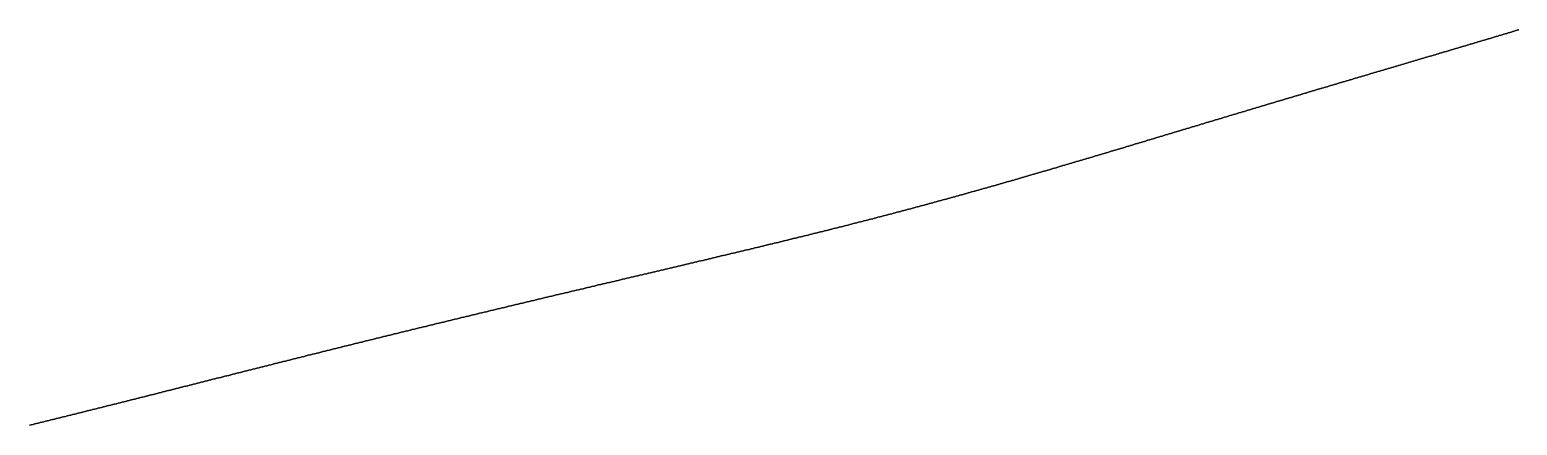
# Model space of a CAD drawing. Header units: inches. Extents: x 130170 to 284068, y 377793 to 804530.
# Drawn here: x 252197.74 to 252240.3, y 753072.61 to 753083.92 of the extents above; entities that cross this region are included whole.
import ezdxf

# ---------------------------------------------------------------- set-up
doc = ezdxf.new("R2010")
doc.units = ezdxf.units.IN
doc.header["$MEASUREMENT"] = 0
doc.layers.add('muni_il', color=7, linetype='Continuous')

msp = doc.modelspace()

# ---------------------------------------------------------------- linework, layer by layer
at = {"layer": 'muni_il'}
for points in [[(252240.34, 753083.919), (252240.298, 753083.906), (252240.255, 753083.893), (252240.213, 753083.88), (252240.17, 753083.867), (252240.127, 753083.854), (252240.084, 753083.841), (252240.042, 753083.829), (252239.999, 753083.816), (252239.956, 753083.803), (252239.913, 753083.79), (252239.87, 753083.777), (252239.827, 753083.764), (252239.784, 753083.751), (252239.741, 753083.738), (252239.697, 753083.725), (252239.654, 753083.712), (252239.61, 753083.699), (252239.567, 753083.686), (252239.523, 753083.673), (252239.48, 753083.66), (252239.436, 753083.647), (252239.392, 753083.634), (252239.348, 753083.621), (252239.304, 753083.608), (252239.26, 753083.595), (252239.216, 753083.582), (252239.172, 753083.569), (252239.128, 753083.555), (252239.084, 753083.542), (252239.039, 753083.529), (252238.995, 753083.516), (252238.95, 753083.503), (252238.905, 753083.489), (252238.861, 753083.476), (252238.816, 753083.463), (252238.771, 753083.449), (252238.726, 753083.436), (252238.681, 753083.423), (252238.636, 753083.409), (252238.59, 753083.396), (252238.545, 753083.382), (252238.5, 753083.369), (252238.454, 753083.355), (252238.408, 753083.342), (252238.362, 753083.328), (252238.317, 753083.315), (252238.271, 753083.301), (252238.225, 753083.288), (252238.179, 753083.274), (252238.133, 753083.26), (252238.086, 753083.246), (252238.04, 753083.233), (252237.993, 753083.219), (252237.947, 753083.205), (252237.9, 753083.192), (252237.854, 753083.178), (252237.807, 753083.164), (252237.76, 753083.15), (252237.713, 753083.136), (252237.666, 753083.122), (252237.619, 753083.108), (252237.571, 753083.094), (252237.524, 753083.08), (252237.476, 753083.066), (252237.429, 753083.052), (252237.381, 753083.038), (252237.334, 753083.024), (252237.286, 753083.01), (252237.238, 753082.996), (252237.19, 753082.982), (252237.142, 753082.968), (252237.094, 753082.953), (252237.046, 753082.939), (252236.997, 753082.925), (252236.949, 753082.91), (252236.9, 753082.896), (252236.852, 753082.882), (252236.803, 753082.868), (252236.755, 753082.853), (252236.706, 753082.839), (252236.657, 753082.824), (252236.608, 753082.81), (252236.559, 753082.795), (252236.51, 753082.781), (252236.461, 753082.766), (252236.412, 753082.752), (252236.362, 753082.737), (252236.313, 753082.723), (252236.263, 753082.708), (252236.214, 753082.693), (252236.164, 753082.679), (252236.115, 753082.664), (252236.065, 753082.649), (252236.015, 753082.635), (252235.965, 753082.62), (252235.916, 753082.605), (252235.866, 753082.591), (252235.816, 753082.576), (252235.766, 753082.561), (252235.715, 753082.546), (252235.665, 753082.531), (252235.615, 753082.516), (252235.565, 753082.501), (252235.514, 753082.486), (252235.464, 753082.472), (252235.414, 753082.457), (252235.363, 753082.442), (252235.313, 753082.427), (252235.262, 753082.412), (252235.211, 753082.397), (252235.161, 753082.382), (252235.11, 753082.367), (252235.059, 753082.352), (252235.008, 753082.337), (252234.958, 753082.322), (252234.907, 753082.306), (252234.856, 753082.291), (252234.805, 753082.276), (252234.754, 753082.261), (252234.703, 753082.246), (252234.652, 753082.231), (252234.601, 753082.216), (252234.549, 753082.2), (252234.498, 753082.185), (252234.447, 753082.17), (252234.396, 753082.155), (252234.345, 753082.14), (252234.293, 753082.124), (252234.242, 753082.109), (252234.191, 753082.094), (252234.139, 753082.079), (252234.088, 753082.063), (252234.037, 753082.048), (252233.985, 753082.033), (252233.934, 753082.017), (252233.882, 753082.002), (252233.831, 753081.987), (252233.779, 753081.971), (252233.728, 753081.956), (252233.677, 753081.941), (252233.625, 753081.925), (252233.574, 753081.91), (252233.522, 753081.895), (252233.47, 753081.879), (252233.419, 753081.864), (252233.367, 753081.849), (252233.316, 753081.833), (252233.264, 753081.818), (252233.213, 753081.802), (252233.161, 753081.787), (252233.11, 753081.772), (252233.058, 753081.756), (252233.006, 753081.741), (252232.955, 753081.725), (252232.903, 753081.71), (252232.851, 753081.694), (252232.8, 753081.679), (252232.748, 753081.664), (252232.697, 753081.648), (252232.645, 753081.633), (252232.594, 753081.617), (252232.542, 753081.602), (252232.491, 753081.586), (252232.439, 753081.571), (252232.388, 753081.556), (252232.336, 753081.54), (252232.284, 753081.525), (252232.233, 753081.509), (252232.181, 753081.494), (252232.13, 753081.478), (252232.078, 753081.463), (252232.027, 753081.448), (252231.976, 753081.432), (252231.924, 753081.417), (252231.873, 753081.401), (252231.821, 753081.386), (252231.77, 753081.371), (252231.719, 753081.355), (252231.667, 753081.34), (252231.616, 753081.324), (252231.565, 753081.309), (252231.513, 753081.293), (252231.462, 753081.278), (252231.411, 753081.263), (252231.359, 753081.247), (252231.308, 753081.232), (252231.257, 753081.217), (252231.206, 753081.201), (252231.155, 753081.186), (252231.103, 753081.17), (252231.052, 753081.155), (252231.001, 753081.14), (252230.95, 753081.124), (252230.899, 753081.109), (252230.848, 753081.094), (252230.797, 753081.079), (252230.746, 753081.063), (252230.695, 753081.048), (252230.644, 753081.033), (252230.593, 753081.017), (252230.543, 753081.002), (252230.492, 753080.987), (252230.441, 753080.971), (252230.39, 753080.956), (252230.339, 753080.941), (252230.289, 753080.926), (252230.238, 753080.911), (252230.187, 753080.895), (252230.136, 753080.88), (252230.086, 753080.865), (252230.035, 753080.85), (252229.985, 753080.835), (252229.934, 753080.819), (252229.884, 753080.804), (252229.833, 753080.789), (252229.783, 753080.774), (252229.732, 753080.759), (252229.682, 753080.744), (252229.632, 753080.728), (252229.581, 753080.713), (252229.531, 753080.698), (252229.481, 753080.683), (252229.43, 753080.668), (252229.38, 753080.653), (252229.33, 753080.638), (252229.28, 753080.623), (252229.23, 753080.608), (252229.18, 753080.593), (252229.13, 753080.578), (252229.08, 753080.563), (252229.03, 753080.548), (252228.98, 753080.533), (252228.93, 753080.518), (252228.88, 753080.503), (252228.83, 753080.488), (252228.78, 753080.474), (252228.73, 753080.459), (252228.681, 753080.444), (252228.631, 753080.429), (252228.581, 753080.414), (252228.532, 753080.399), (252228.482, 753080.385), (252228.432, 753080.37), (252228.383, 753080.355), (252228.333, 753080.34), (252228.284, 753080.325), (252228.234, 753080.311), (252228.185, 753080.296), (252228.135, 753080.281), (252228.086, 753080.267), (252228.037, 753080.252), (252227.987, 753080.237), (252227.938, 753080.223), (252227.889, 753080.208), (252227.839, 753080.193), (252227.79, 753080.179), (252227.741, 753080.164), (252227.692, 753080.15), (252227.643, 753080.135), (252227.594, 753080.121), (252227.545, 753080.106), (252227.495, 753080.092), (252227.446, 753080.077), (252227.398, 753080.063), (252227.349, 753080.048), (252227.3, 753080.034), (252227.251, 753080.019), (252227.202, 753080.005), (252227.153, 753079.991), (252227.104, 753079.976), (252227.055, 753079.962), (252227.007, 753079.948), (252226.958, 753079.933), (252226.909, 753079.919), (252226.86, 753079.905), (252226.812, 753079.89), (252226.763, 753079.876), (252226.714, 753079.862), (252226.666, 753079.848), (252226.617, 753079.834), (252226.569, 753079.82), (252226.52, 753079.805), (252226.472, 753079.791), (252226.423, 753079.777), (252226.375, 753079.763), (252226.326, 753079.749), (252226.278, 753079.735), (252226.229, 753079.721), (252226.181, 753079.707), (252226.133, 753079.693), (252226.084, 753079.679), (252226.036, 753079.665), (252225.988, 753079.651), (252225.939, 753079.637), (252225.891, 753079.623), (252225.843, 753079.609), (252225.794, 753079.595), (252225.746, 753079.581), (252225.698, 753079.568), (252225.65, 753079.554), (252225.601, 753079.54), (252225.553, 753079.526), (252225.505, 753079.512), (252225.457, 753079.499), (252225.409, 753079.485), (252225.36, 753079.471), (252225.312, 753079.457), (252225.264, 753079.444), (252225.216, 753079.43), (252225.168, 753079.416), (252225.12, 753079.403), (252225.071, 753079.389), (252225.023, 753079.376), (252224.975, 753079.362), (252224.927, 753079.348), (252224.879, 753079.335), (252224.831, 753079.321), (252224.783, 753079.308), (252224.734, 753079.294), (252224.686, 753079.281), (252224.638, 753079.267), (252224.59, 753079.254), (252224.542, 753079.24), (252224.494, 753079.227), (252224.445, 753079.213), (252224.397, 753079.2), (252224.349, 753079.187), (252224.301, 753079.173), (252224.253, 753079.16), (252224.204, 753079.147), (252224.156, 753079.133), (252224.108, 753079.12), (252224.06, 753079.106), (252224.011, 753079.093), (252223.963, 753079.08), (252223.915, 753079.067), (252223.866, 753079.053), (252223.818, 753079.04), (252223.77, 753079.027), (252223.721, 753079.014), (252223.673, 753079), (252223.624, 753078.987), (252223.576, 753078.974), (252223.528, 753078.961), (252223.479, 753078.948), (252223.43, 753078.935), (252223.382, 753078.921), (252223.333, 753078.908), (252223.285, 753078.895), (252223.236, 753078.882), (252223.187, 753078.869), (252223.139, 753078.856), (252223.09, 753078.843), (252223.041, 753078.83), (252222.992, 753078.817), (252222.943, 753078.804), (252222.894, 753078.791), (252222.845, 753078.778), (252222.796, 753078.765), (252222.747, 753078.751), (252222.698, 753078.739), (252222.649, 753078.726), (252222.6, 753078.713), (252222.551, 753078.7), (252222.502, 753078.686), (252222.452, 753078.673), (252222.403, 753078.661), (252222.354, 753078.648), (252222.304, 753078.635), (252222.254, 753078.622), (252222.205, 753078.609), (252222.155, 753078.596), (252222.106, 753078.583), (252222.056, 753078.57), (252222.006, 753078.557), (252221.956, 753078.544), (252221.906, 753078.531), (252221.856, 753078.518), (252221.806, 753078.505), (252221.756, 753078.492), (252221.706, 753078.479), (252221.656, 753078.466), (252221.606, 753078.453), (252221.555, 753078.441), (252221.505, 753078.428), (252221.454, 753078.415), (252221.404, 753078.402), (252221.353, 753078.389), (252221.302, 753078.376), (252221.252, 753078.363), (252221.201, 753078.35), (252221.15, 753078.337), (252221.099, 753078.324), (252221.048, 753078.311), (252220.997, 753078.298), (252220.945, 753078.285), (252220.894, 753078.272), (252220.843, 753078.259), (252220.791, 753078.246), (252220.739, 753078.233), (252220.688, 753078.22), (252220.636, 753078.207), (252220.584, 753078.194), (252220.532, 753078.182), (252220.48, 753078.169), (252220.428, 753078.156), (252220.376, 753078.143), (252220.324, 753078.13), (252220.271, 753078.116), (252220.219, 753078.103), (252220.166, 753078.091), (252220.114, 753078.078), (252220.061, 753078.064), (252220.008, 753078.051), (252219.955, 753078.038), (252219.902, 753078.025), (252219.849, 753078.012), (252219.796, 753077.999), (252219.743, 753077.986), (252219.689, 753077.973), (252219.636, 753077.96), (252219.582, 753077.947), (252219.528, 753077.933), (252219.474, 753077.92), (252219.421, 753077.907), (252219.367, 753077.894), (252219.313, 753077.881), (252219.258, 753077.867), (252219.204, 753077.854), (252219.15, 753077.841), (252219.095, 753077.828), (252219.04, 753077.815), (252218.986, 753077.801), (252218.931, 753077.788), (252218.876, 753077.775), (252218.821, 753077.761), (252218.766, 753077.748), (252218.71, 753077.735), (252218.655, 753077.721), (252218.599, 753077.708), (252218.544, 753077.695), (252218.488, 753077.681), (252218.432, 753077.668), (252218.376, 753077.654), (252218.32, 753077.641), (252218.264, 753077.627), (252218.208, 753077.614), (252218.152, 753077.6), (252218.095, 753077.587), (252218.038, 753077.573), (252217.982, 753077.56), (252217.925, 753077.546), (252217.868, 753077.533), (252217.811, 753077.519), (252217.754, 753077.505), (252217.697, 753077.492), (252217.639, 753077.478), (252217.582, 753077.464), (252217.524, 753077.451), (252217.466, 753077.437), (252217.409, 753077.423), (252217.351, 753077.41), (252217.293, 753077.396), (252217.235, 753077.382), (252217.176, 753077.368), (252217.118, 753077.354), (252217.06, 753077.34), (252217.001, 753077.327), (252216.942, 753077.313), (252216.884, 753077.299), (252216.825, 753077.285), (252216.766, 753077.271), (252216.707, 753077.257), (252216.647, 753077.243), (252216.588, 753077.229), (252216.529, 753077.215), (252216.469, 753077.201), (252216.41, 753077.187), (252216.35, 753077.173), (252216.29, 753077.158), (252216.23, 753077.144), (252216.17, 753077.13), (252216.11, 753077.116), (252216.05, 753077.102), (252215.989, 753077.087), (252215.929, 753077.073), (252215.868, 753077.059), (252215.808, 753077.045), (252215.747, 753077.03), (252215.686, 753077.016), (252215.625, 753077.002), (252215.564, 753076.987), (252215.503, 753076.973), (252215.442, 753076.959), (252215.381, 753076.944), (252215.319, 753076.93), (252215.258, 753076.915), (252215.196, 753076.901), (252215.134, 753076.886), (252215.073, 753076.872), (252215.011, 753076.857), (252214.949, 753076.842), (252214.887, 753076.828), (252214.825, 753076.813), (252214.763, 753076.799), (252214.701, 753076.784), (252214.638, 753076.769), (252214.576, 753076.755), (252214.513, 753076.74), (252214.451, 753076.725), (252214.388, 753076.71), (252214.326, 753076.696), (252214.263, 753076.681), (252214.2, 753076.666), (252214.137, 753076.651), (252214.074, 753076.636), (252214.011, 753076.622), (252213.948, 753076.607), (252213.885, 753076.592), (252213.821, 753076.577), (252213.758, 753076.562), (252213.695, 753076.547), (252213.631, 753076.532), (252213.568, 753076.517), (252213.504, 753076.502), (252213.441, 753076.487), (252213.377, 753076.472), (252213.313, 753076.457), (252213.25, 753076.442), (252213.186, 753076.427), (252213.122, 753076.411), (252213.058, 753076.396), (252212.994, 753076.381), (252212.93, 753076.366), (252212.866, 753076.351), (252212.802, 753076.336), (252212.738, 753076.321), (252212.674, 753076.305), (252212.61, 753076.29), (252212.545, 753076.275), (252212.481, 753076.26), (252212.417, 753076.244), (252212.352, 753076.229), (252212.288, 753076.214), (252212.224, 753076.199), (252212.159, 753076.183), (252212.095, 753076.168), (252212.03, 753076.153), (252211.966, 753076.137), (252211.901, 753076.122), (252211.837, 753076.106), (252211.772, 753076.091), (252211.708, 753076.076), (252211.643, 753076.06), (252211.579, 753076.045), (252211.514, 753076.03), (252211.449, 753076.014), (252211.385, 753075.999), (252211.32, 753075.983), (252211.256, 753075.968), (252211.191, 753075.952), (252211.126, 753075.937), (252211.062, 753075.921), (252210.997, 753075.906), (252210.932, 753075.89), (252210.868, 753075.875), (252210.803, 753075.859), (252210.739, 753075.844), (252210.674, 753075.828), (252210.609, 753075.813), (252210.545, 753075.797), (252210.48, 753075.782), (252210.416, 753075.766), (252210.351, 753075.751), (252210.287, 753075.735), (252210.222, 753075.72), (252210.158, 753075.704), (252210.093, 753075.689), (252210.029, 753075.673), (252209.964, 753075.658), (252209.9, 753075.642), (252209.836, 753075.626), (252209.771, 753075.611), (252209.707, 753075.595), (252209.643, 753075.58), (252209.579, 753075.564), (252209.514, 753075.549), (252209.45, 753075.533), (252209.386, 753075.518), (252209.322, 753075.502), (252209.258, 753075.486), (252209.194, 753075.471), (252209.13, 753075.455), (252209.066, 753075.44), (252209.002, 753075.424), (252208.938, 753075.409), (252208.875, 753075.393), (252208.811, 753075.378), (252208.747, 753075.362), (252208.684, 753075.347), (252208.62, 753075.331), (252208.557, 753075.316), (252208.493, 753075.3), (252208.43, 753075.284), (252208.366, 753075.269), (252208.303, 753075.253), (252208.24, 753075.238), (252208.177, 753075.223), (252208.113, 753075.207), (252208.05, 753075.192), (252207.987, 753075.176), (252207.924, 753075.161), (252207.862, 753075.145), (252207.799, 753075.13), (252207.736, 753075.114), (252207.673, 753075.099), (252207.611, 753075.083), (252207.548, 753075.068), (252207.486, 753075.053), (252207.423, 753075.037), (252207.361, 753075.022), (252207.299, 753075.007), (252207.237, 753074.991), (252207.175, 753074.976), (252207.113, 753074.961), (252207.051, 753074.945), (252206.989, 753074.93), (252206.927, 753074.915), (252206.865, 753074.899), (252206.804, 753074.884), (252206.742, 753074.869), (252206.68, 753074.854), (252206.619, 753074.838), (252206.558, 753074.823), (252206.497, 753074.808), (252206.435, 753074.793), (252206.374, 753074.778), (252206.313, 753074.762), (252206.252, 753074.747), (252206.192, 753074.732), (252206.131, 753074.717), (252206.07, 753074.702), (252206.01, 753074.687), (252205.949, 753074.672), (252205.889, 753074.657), (252205.828, 753074.642), (252205.768, 753074.627), (252205.708, 753074.612), (252205.648, 753074.597), (252205.588, 753074.582), (252205.528, 753074.567), (252205.468, 753074.552), (252205.408, 753074.537), (252205.349, 753074.522), (252205.289, 753074.507), (252205.23, 753074.492), (252205.17, 753074.477), (252205.111, 753074.462), (252205.052, 753074.447), (252204.993, 753074.433), (252204.934, 753074.418), (252204.875, 753074.403), (252204.816, 753074.388), (252204.757, 753074.374), (252204.699, 753074.359), (252204.64, 753074.344), (252204.582, 753074.329), (252204.523, 753074.315), (252204.465, 753074.3), (252204.407, 753074.285), (252204.349, 753074.271), (252204.291, 753074.256), (252204.232, 753074.242), (252204.175, 753074.227), (252204.117, 753074.212), (252204.059, 753074.198), (252204.002, 753074.183), (252203.944, 753074.169), (252203.887, 753074.154), (252203.829, 753074.14), (252203.772, 753074.125), (252203.715, 753074.111), (252203.658, 753074.097), (252203.601, 753074.082), (252203.544, 753074.068), (252203.487, 753074.054), (252203.43, 753074.039), (252203.374, 753074.025), (252203.317, 753074.011), (252203.26, 753073.997), (252203.204, 753073.982), (252203.148, 753073.968), (252203.092, 753073.954), (252203.035, 753073.94), (252202.979, 753073.926), (252202.923, 753073.911), (252202.867, 753073.897), (252202.812, 753073.883), (252202.756, 753073.869), (252202.7, 753073.855), (252202.645, 753073.841), (252202.589, 753073.827), (252202.533, 753073.813), (252202.478, 753073.799), (252202.423, 753073.785), (252202.368, 753073.771), (252202.312, 753073.757), (252202.257, 753073.743), (252202.202, 753073.729), (252202.148, 753073.716), (252202.093, 753073.702), (252202.038, 753073.688), (252201.983, 753073.674), (252201.929, 753073.66), (252201.874, 753073.647), (252201.82, 753073.633), (252201.765, 753073.619), (252201.711, 753073.605), (252201.657, 753073.592), (252201.602, 753073.578), (252201.548, 753073.564), (252201.494, 753073.551), (252201.44, 753073.537), (252201.386, 753073.523), (252201.332, 753073.51), (252201.278, 753073.496), (252201.225, 753073.483), (252201.171, 753073.469), (252201.117, 753073.456), (252201.064, 753073.442), (252201.01, 753073.429), (252200.957, 753073.415), (252200.904, 753073.402), (252200.85, 753073.389), (252200.797, 753073.375), (252200.744, 753073.362), (252200.69, 753073.348), (252200.637, 753073.335), (252200.584, 753073.322), (252200.531, 753073.308), (252200.479, 753073.295), (252200.426, 753073.282), (252200.373, 753073.269), (252200.32, 753073.255), (252200.267, 753073.242), (252200.215, 753073.229), (252200.162, 753073.216), (252200.109, 753073.203), (252200.057, 753073.19), (252200.004, 753073.176), (252199.952, 753073.163), (252199.9, 753073.15), (252199.847, 753073.137), (252199.795, 753073.124), (252199.743, 753073.111), (252199.69, 753073.098), (252199.638, 753073.085), (252199.586, 753073.072), (252199.534, 753073.059), (252199.482, 753073.046), (252199.43, 753073.033), (252199.378, 753073.02), (252199.326, 753073.007), (252199.274, 753072.994), (252199.222, 753072.981), (252199.17, 753072.968), (252199.118, 753072.956), (252199.066, 753072.943), (252199.015, 753072.93), (252198.963, 753072.917), (252198.911, 753072.904), (252198.86, 753072.891), (252198.808, 753072.879), (252198.756, 753072.866), (252198.705, 753072.853), (252198.653, 753072.84), (252198.602, 753072.828), (252198.55, 753072.815), (252198.499, 753072.802), (252198.447, 753072.789), (252198.396, 753072.777), (252198.344, 753072.764), (252198.293, 753072.751), (252198.241, 753072.739), (252198.19, 753072.726), (252198.139, 753072.714), (252198.087, 753072.701), (252198.036, 753072.688), (252197.985, 753072.676), (252197.933, 753072.663), (252197.882, 753072.651), (252197.831, 753072.638), (252197.779, 753072.625), (252197.728, 753072.613)], [(252197.728, 753072.613), (252197.779, 753072.625), (252197.831, 753072.638), (252197.882, 753072.651), (252197.933, 753072.663), (252197.985, 753072.676), (252198.036, 753072.688), (252198.087, 753072.701), (252198.139, 753072.714), (252198.19, 753072.726), (252198.241, 753072.739), (252198.293, 753072.751), (252198.344, 753072.764), (252198.396, 753072.777), (252198.447, 753072.789), (252198.499, 753072.802), (252198.55, 753072.815), (252198.602, 753072.828), (252198.653, 753072.84), (252198.705, 753072.853), (252198.756, 753072.866), (252198.808, 753072.879), (252198.86, 753072.891), (252198.911, 753072.904), (252198.963, 753072.917), (252199.015, 753072.93), (252199.066, 753072.943), (252199.118, 753072.956), (252199.17, 753072.968), (252199.222, 753072.981), (252199.274, 753072.994), (252199.326, 753073.007), (252199.378, 753073.02), (252199.43, 753073.033), (252199.482, 753073.046), (252199.534, 753073.059), (252199.586, 753073.072), (252199.638, 753073.085), (252199.69, 753073.098), (252199.743, 753073.111), (252199.795, 753073.124), (252199.847, 753073.137), (252199.9, 753073.15), (252199.952, 753073.163), (252200.004, 753073.176), (252200.057, 753073.19), (252200.109, 753073.203), (252200.162, 753073.216), (252200.215, 753073.229), (252200.267, 753073.242), (252200.32, 753073.255), (252200.373, 753073.269), (252200.426, 753073.282), (252200.479, 753073.295), (252200.531, 753073.308), (252200.584, 753073.322), (252200.637, 753073.335), (252200.69, 753073.348), (252200.744, 753073.362), (252200.797, 753073.375), (252200.85, 753073.389), (252200.904, 753073.402), (252200.957, 753073.415), (252201.01, 753073.429), (252201.064, 753073.442), (252201.117, 753073.456), (252201.171, 753073.469), (252201.225, 753073.483), (252201.278, 753073.496), (252201.332, 753073.51), (252201.386, 753073.523), (252201.44, 753073.537), (252201.494, 753073.551), (252201.548, 753073.564), (252201.602, 753073.578), (252201.657, 753073.592), (252201.711, 753073.605), (252201.765, 753073.619), (252201.82, 753073.633), (252201.874, 753073.647), (252201.929, 753073.66), (252201.983, 753073.674), (252202.038, 753073.688), (252202.093, 753073.702), (252202.148, 753073.716), (252202.202, 753073.729), (252202.257, 753073.743), (252202.312, 753073.757), (252202.368, 753073.771), (252202.423, 753073.785), (252202.478, 753073.799), (252202.533, 753073.813), (252202.589, 753073.827), (252202.645, 753073.841), (252202.7, 753073.855), (252202.756, 753073.869), (252202.812, 753073.883), (252202.867, 753073.897), (252202.923, 753073.911), (252202.979, 753073.926), (252203.035, 753073.94), (252203.092, 753073.954), (252203.148, 753073.968), (252203.204, 753073.982), (252203.26, 753073.997), (252203.317, 753074.011), (252203.374, 753074.025), (252203.43, 753074.039), (252203.487, 753074.054), (252203.544, 753074.068), (252203.601, 753074.082), (252203.658, 753074.097), (252203.715, 753074.111), (252203.772, 753074.125), (252203.829, 753074.14), (252203.887, 753074.154), (252203.944, 753074.169), (252204.002, 753074.183), (252204.059, 753074.198), (252204.117, 753074.212), (252204.175, 753074.227), (252204.232, 753074.242), (252204.291, 753074.256), (252204.349, 753074.271), (252204.407, 753074.285), (252204.465, 753074.3), (252204.523, 753074.315), (252204.582, 753074.329), (252204.64, 753074.344), (252204.699, 753074.359), (252204.757, 753074.374), (252204.816, 753074.388), (252204.875, 753074.403), (252204.934, 753074.418), (252204.993, 753074.433), (252205.052, 753074.447), (252205.111, 753074.462), (252205.17, 753074.477), (252205.23, 753074.492), (252205.289, 753074.507), (252205.349, 753074.522), (252205.408, 753074.537), (252205.468, 753074.552), (252205.528, 753074.567), (252205.588, 753074.582), (252205.648, 753074.597), (252205.708, 753074.612), (252205.768, 753074.627), (252205.828, 753074.642), (252205.889, 753074.657), (252205.949, 753074.672), (252206.01, 753074.687), (252206.07, 753074.702), (252206.131, 753074.717), (252206.192, 753074.732), (252206.252, 753074.747), (252206.313, 753074.762), (252206.374, 753074.778), (252206.435, 753074.793), (252206.497, 753074.808), (252206.558, 753074.823), (252206.619, 753074.838), (252206.68, 753074.854), (252206.742, 753074.869), (252206.804, 753074.884), (252206.865, 753074.899), (252206.927, 753074.915), (252206.989, 753074.93), (252207.051, 753074.945), (252207.113, 753074.961), (252207.175, 753074.976), (252207.237, 753074.991), (252207.299, 753075.007), (252207.361, 753075.022), (252207.423, 753075.037), (252207.486, 753075.053), (252207.548, 753075.068), (252207.611, 753075.083), (252207.673, 753075.099), (252207.736, 753075.114), (252207.799, 753075.13), (252207.862, 753075.145), (252207.924, 753075.161), (252207.987, 753075.176), (252208.05, 753075.192), (252208.113, 753075.207), (252208.177, 753075.223), (252208.24, 753075.238), (252208.303, 753075.253), (252208.366, 753075.269), (252208.43, 753075.284), (252208.493, 753075.3), (252208.557, 753075.316), (252208.62, 753075.331), (252208.684, 753075.347), (252208.747, 753075.362), (252208.811, 753075.378), (252208.875, 753075.393), (252208.938, 753075.409), (252209.002, 753075.424), (252209.066, 753075.44), (252209.13, 753075.455), (252209.194, 753075.471), (252209.258, 753075.486), (252209.322, 753075.502), (252209.386, 753075.518), (252209.45, 753075.533), (252209.514, 753075.549), (252209.579, 753075.564), (252209.643, 753075.58), (252209.707, 753075.595), (252209.771, 753075.611), (252209.836, 753075.626), (252209.9, 753075.642), (252209.964, 753075.658), (252210.029, 753075.673), (252210.093, 753075.689), (252210.158, 753075.704), (252210.222, 753075.72), (252210.287, 753075.735), (252210.351, 753075.751), (252210.416, 753075.766), (252210.48, 753075.782), (252210.545, 753075.797), (252210.609, 753075.813), (252210.674, 753075.828), (252210.739, 753075.844), (252210.803, 753075.859), (252210.868, 753075.875), (252210.932, 753075.89), (252210.997, 753075.906), (252211.062, 753075.921), (252211.126, 753075.937), (252211.191, 753075.952), (252211.256, 753075.968), (252211.32, 753075.983), (252211.385, 753075.999), (252211.449, 753076.014), (252211.514, 753076.03), (252211.579, 753076.045), (252211.643, 753076.06), (252211.708, 753076.076), (252211.772, 753076.091), (252211.837, 753076.106), (252211.901, 753076.122), (252211.966, 753076.137), (252212.03, 753076.153), (252212.095, 753076.168), (252212.159, 753076.183), (252212.224, 753076.199), (252212.288, 753076.214), (252212.352, 753076.229), (252212.417, 753076.244), (252212.481, 753076.26), (252212.545, 753076.275), (252212.61, 753076.29), (252212.674, 753076.305), (252212.738, 753076.321), (252212.802, 753076.336), (252212.866, 753076.351), (252212.93, 753076.366), (252212.994, 753076.381), (252213.058, 753076.396), (252213.122, 753076.411), (252213.186, 753076.427), (252213.25, 753076.442), (252213.313, 753076.457), (252213.377, 753076.472), (252213.441, 753076.487), (252213.504, 753076.502), (252213.568, 753076.517), (252213.631, 753076.532), (252213.695, 753076.547), (252213.758, 753076.562), (252213.821, 753076.577), (252213.885, 753076.592), (252213.948, 753076.607), (252214.011, 753076.622), (252214.074, 753076.636), (252214.137, 753076.651), (252214.2, 753076.666), (252214.263, 753076.681), (252214.326, 753076.696), (252214.388, 753076.71), (252214.451, 753076.725), (252214.513, 753076.74), (252214.576, 753076.755), (252214.638, 753076.769), (252214.701, 753076.784), (252214.763, 753076.799), (252214.825, 753076.813), (252214.887, 753076.828), (252214.949, 753076.842), (252215.011, 753076.857), (252215.073, 753076.872), (252215.134, 753076.886), (252215.196, 753076.901), (252215.258, 753076.915), (252215.319, 753076.93), (252215.381, 753076.944), (252215.442, 753076.959), (252215.503, 753076.973), (252215.564, 753076.987), (252215.625, 753077.002), (252215.686, 753077.016), (252215.747, 753077.03), (252215.808, 753077.045), (252215.868, 753077.059), (252215.929, 753077.073), (252215.989, 753077.087), (252216.05, 753077.102), (252216.11, 753077.116), (252216.17, 753077.13), (252216.23, 753077.144), (252216.29, 753077.158), (252216.35, 753077.173), (252216.41, 753077.187), (252216.469, 753077.201), (252216.529, 753077.215), (252216.588, 753077.229), (252216.647, 753077.243), (252216.707, 753077.257), (252216.766, 753077.271), (252216.825, 753077.285), (252216.884, 753077.299), (252216.942, 753077.313), (252217.001, 753077.327), (252217.06, 753077.34), (252217.118, 753077.354), (252217.176, 753077.368), (252217.235, 753077.382), (252217.293, 753077.396), (252217.351, 753077.41), (252217.409, 753077.423), (252217.466, 753077.437), (252217.524, 753077.451), (252217.582, 753077.464), (252217.639, 753077.478), (252217.697, 753077.492), (252217.754, 753077.505), (252217.811, 753077.519), (252217.868, 753077.533), (252217.925, 753077.546), (252217.982, 753077.56), (252218.038, 753077.573), (252218.095, 753077.587), (252218.152, 753077.6), (252218.208, 753077.614), (252218.264, 753077.627), (252218.32, 753077.641), (252218.376, 753077.654), (252218.432, 753077.668), (252218.488, 753077.681), (252218.544, 753077.695), (252218.599, 753077.708), (252218.655, 753077.721), (252218.71, 753077.735), (252218.766, 753077.748), (252218.821, 753077.761), (252218.876, 753077.775), (252218.931, 753077.788), (252218.986, 753077.801), (252219.04, 753077.815), (252219.095, 753077.828), (252219.15, 753077.841), (252219.204, 753077.854), (252219.258, 753077.867), (252219.313, 753077.881), (252219.367, 753077.894), (252219.421, 753077.907), (252219.474, 753077.92), (252219.528, 753077.933), (252219.582, 753077.947), (252219.636, 753077.96), (252219.689, 753077.973), (252219.743, 753077.986), (252219.796, 753077.999), (252219.849, 753078.012), (252219.902, 753078.025), (252219.955, 753078.038), (252220.008, 753078.051), (252220.061, 753078.064), (252220.114, 753078.078), (252220.166, 753078.091), (252220.219, 753078.103), (252220.271, 753078.116), (252220.324, 753078.13), (252220.376, 753078.143), (252220.428, 753078.156), (252220.48, 753078.169), (252220.532, 753078.182), (252220.584, 753078.194), (252220.636, 753078.207), (252220.688, 753078.22), (252220.739, 753078.233), (252220.791, 753078.246), (252220.843, 753078.259), (252220.894, 753078.272), (252220.945, 753078.285), (252220.997, 753078.298), (252221.048, 753078.311), (252221.099, 753078.324), (252221.15, 753078.337), (252221.201, 753078.35), (252221.252, 753078.363), (252221.302, 753078.376), (252221.353, 753078.389), (252221.404, 753078.402), (252221.454, 753078.415), (252221.505, 753078.428), (252221.555, 753078.441), (252221.606, 753078.453), (252221.656, 753078.466), (252221.706, 753078.479), (252221.756, 753078.492), (252221.806, 753078.505), (252221.856, 753078.518), (252221.906, 753078.531), (252221.956, 753078.544), (252222.006, 753078.557), (252222.056, 753078.57), (252222.106, 753078.583), (252222.155, 753078.596), (252222.205, 753078.609), (252222.254, 753078.622), (252222.304, 753078.635), (252222.354, 753078.648), (252222.403, 753078.661), (252222.452, 753078.673), (252222.502, 753078.686), (252222.551, 753078.7), (252222.6, 753078.713), (252222.649, 753078.726), (252222.698, 753078.739), (252222.747, 753078.751), (252222.796, 753078.765), (252222.845, 753078.778), (252222.894, 753078.791), (252222.943, 753078.804), (252222.992, 753078.817), (252223.041, 753078.83), (252223.09, 753078.843), (252223.139, 753078.856), (252223.187, 753078.869), (252223.236, 753078.882), (252223.285, 753078.895), (252223.333, 753078.908), (252223.382, 753078.921), (252223.43, 753078.935), (252223.479, 753078.948), (252223.528, 753078.961), (252223.576, 753078.974), (252223.624, 753078.987), (252223.673, 753079), (252223.721, 753079.014), (252223.77, 753079.027), (252223.818, 753079.04), (252223.866, 753079.053), (252223.915, 753079.067), (252223.963, 753079.08), (252224.011, 753079.093), (252224.06, 753079.106), (252224.108, 753079.12), (252224.156, 753079.133), (252224.204, 753079.147), (252224.253, 753079.16), (252224.301, 753079.173), (252224.349, 753079.187), (252224.397, 753079.2), (252224.445, 753079.213), (252224.494, 753079.227), (252224.542, 753079.24), (252224.59, 753079.254), (252224.638, 753079.267), (252224.686, 753079.281), (252224.734, 753079.294), (252224.783, 753079.308), (252224.831, 753079.321), (252224.879, 753079.335), (252224.927, 753079.348), (252224.975, 753079.362), (252225.023, 753079.376), (252225.071, 753079.389), (252225.12, 753079.403), (252225.168, 753079.416), (252225.216, 753079.43), (252225.264, 753079.444), (252225.312, 753079.457), (252225.36, 753079.471), (252225.409, 753079.485), (252225.457, 753079.499), (252225.505, 753079.512), (252225.553, 753079.526), (252225.601, 753079.54), (252225.65, 753079.554), (252225.698, 753079.568), (252225.746, 753079.581), (252225.794, 753079.595), (252225.843, 753079.609), (252225.891, 753079.623), (252225.939, 753079.637), (252225.988, 753079.651), (252226.036, 753079.665), (252226.084, 753079.679), (252226.133, 753079.693), (252226.181, 753079.707), (252226.229, 753079.721), (252226.278, 753079.735), (252226.326, 753079.749), (252226.375, 753079.763), (252226.423, 753079.777), (252226.472, 753079.791), (252226.52, 753079.805), (252226.569, 753079.82), (252226.617, 753079.834), (252226.666, 753079.848), (252226.714, 753079.862), (252226.763, 753079.876), (252226.812, 753079.89), (252226.86, 753079.905), (252226.909, 753079.919), (252226.958, 753079.933), (252227.007, 753079.948), (252227.055, 753079.962), (252227.104, 753079.976), (252227.153, 753079.991), (252227.202, 753080.005), (252227.251, 753080.019), (252227.3, 753080.034), (252227.349, 753080.048), (252227.398, 753080.063), (252227.446, 753080.077), (252227.495, 753080.092), (252227.545, 753080.106), (252227.594, 753080.121), (252227.643, 753080.135), (252227.692, 753080.15), (252227.741, 753080.164), (252227.79, 753080.179), (252227.839, 753080.193), (252227.889, 753080.208), (252227.938, 753080.223), (252227.987, 753080.237), (252228.037, 753080.252), (252228.086, 753080.267), (252228.135, 753080.281), (252228.185, 753080.296), (252228.234, 753080.311), (252228.284, 753080.325), (252228.333, 753080.34), (252228.383, 753080.355), (252228.432, 753080.37), (252228.482, 753080.385), (252228.532, 753080.399), (252228.581, 753080.414), (252228.631, 753080.429), (252228.681, 753080.444), (252228.73, 753080.459), (252228.78, 753080.474), (252228.83, 753080.488), (252228.88, 753080.503), (252228.93, 753080.518), (252228.98, 753080.533), (252229.03, 753080.548), (252229.08, 753080.563), (252229.13, 753080.578), (252229.18, 753080.593), (252229.23, 753080.608), (252229.28, 753080.623), (252229.33, 753080.638), (252229.38, 753080.653), (252229.43, 753080.668), (252229.481, 753080.683), (252229.531, 753080.698), (252229.581, 753080.713), (252229.632, 753080.728), (252229.682, 753080.744), (252229.732, 753080.759), (252229.783, 753080.774), (252229.833, 753080.789), (252229.884, 753080.804), (252229.934, 753080.819), (252229.985, 753080.835), (252230.035, 753080.85), (252230.086, 753080.865), (252230.136, 753080.88), (252230.187, 753080.895), (252230.238, 753080.911), (252230.289, 753080.926), (252230.339, 753080.941), (252230.39, 753080.956), (252230.441, 753080.971), (252230.492, 753080.987), (252230.543, 753081.002), (252230.593, 753081.017), (252230.644, 753081.033), (252230.695, 753081.048), (252230.746, 753081.063), (252230.797, 753081.079), (252230.848, 753081.094), (252230.899, 753081.109), (252230.95, 753081.124), (252231.001, 753081.14), (252231.052, 753081.155), (252231.103, 753081.17), (252231.155, 753081.186), (252231.206, 753081.201), (252231.257, 753081.217), (252231.308, 753081.232), (252231.359, 753081.247), (252231.411, 753081.263), (252231.462, 753081.278), (252231.513, 753081.293), (252231.565, 753081.309), (252231.616, 753081.324), (252231.667, 753081.34), (252231.719, 753081.355), (252231.77, 753081.371), (252231.821, 753081.386), (252231.873, 753081.401), (252231.924, 753081.417), (252231.976, 753081.432), (252232.027, 753081.448), (252232.078, 753081.463), (252232.13, 753081.478), (252232.181, 753081.494), (252232.233, 753081.509), (252232.284, 753081.525), (252232.336, 753081.54), (252232.388, 753081.556), (252232.439, 753081.571), (252232.491, 753081.586), (252232.542, 753081.602), (252232.594, 753081.617), (252232.645, 753081.633), (252232.697, 753081.648), (252232.748, 753081.664), (252232.8, 753081.679), (252232.851, 753081.694), (252232.903, 753081.71), (252232.955, 753081.725), (252233.006, 753081.741), (252233.058, 753081.756), (252233.11, 753081.772), (252233.161, 753081.787), (252233.213, 753081.802), (252233.264, 753081.818), (252233.316, 753081.833), (252233.367, 753081.849), (252233.419, 753081.864), (252233.47, 753081.879), (252233.522, 753081.895), (252233.574, 753081.91), (252233.625, 753081.925), (252233.677, 753081.941), (252233.728, 753081.956), (252233.779, 753081.971), (252233.831, 753081.987), (252233.882, 753082.002), (252233.934, 753082.017), (252233.985, 753082.033), (252234.037, 753082.048), (252234.088, 753082.063), (252234.139, 753082.079), (252234.191, 753082.094), (252234.242, 753082.109), (252234.293, 753082.124), (252234.345, 753082.14), (252234.396, 753082.155), (252234.447, 753082.17), (252234.498, 753082.185), (252234.549, 753082.2), (252234.601, 753082.216), (252234.652, 753082.231), (252234.703, 753082.246), (252234.754, 753082.261), (252234.805, 753082.276), (252234.856, 753082.291), (252234.907, 753082.306), (252234.958, 753082.322), (252235.008, 753082.337), (252235.059, 753082.352), (252235.11, 753082.367), (252235.161, 753082.382), (252235.211, 753082.397), (252235.262, 753082.412), (252235.313, 753082.427), (252235.363, 753082.442), (252235.414, 753082.457), (252235.464, 753082.472), (252235.514, 753082.486), (252235.565, 753082.501), (252235.615, 753082.516), (252235.665, 753082.531), (252235.715, 753082.546), (252235.766, 753082.561), (252235.816, 753082.576), (252235.866, 753082.591), (252235.916, 753082.605), (252235.965, 753082.62), (252236.015, 753082.635), (252236.065, 753082.649), (252236.115, 753082.664), (252236.164, 753082.679), (252236.214, 753082.693), (252236.263, 753082.708), (252236.313, 753082.723), (252236.362, 753082.737), (252236.412, 753082.752), (252236.461, 753082.766), (252236.51, 753082.781), (252236.559, 753082.795), (252236.608, 753082.81), (252236.657, 753082.824), (252236.706, 753082.839), (252236.755, 753082.853), (252236.803, 753082.868), (252236.852, 753082.882), (252236.9, 753082.896), (252236.949, 753082.91), (252236.997, 753082.925), (252237.046, 753082.939), (252237.094, 753082.953), (252237.142, 753082.968), (252237.19, 753082.982), (252237.238, 753082.996), (252237.286, 753083.01), (252237.334, 753083.024), (252237.381, 753083.038), (252237.429, 753083.052), (252237.476, 753083.066), (252237.524, 753083.08), (252237.571, 753083.094), (252237.619, 753083.108), (252237.666, 753083.122), (252237.713, 753083.136), (252237.76, 753083.15), (252237.807, 753083.164), (252237.854, 753083.178), (252237.9, 753083.192), (252237.947, 753083.205), (252237.993, 753083.219), (252238.04, 753083.233), (252238.086, 753083.246), (252238.133, 753083.26), (252238.179, 753083.274), (252238.225, 753083.288), (252238.271, 753083.301), (252238.317, 753083.315), (252238.362, 753083.328), (252238.408, 753083.342), (252238.454, 753083.355), (252238.5, 753083.369), (252238.545, 753083.382), (252238.59, 753083.396), (252238.636, 753083.409), (252238.681, 753083.423), (252238.726, 753083.436), (252238.771, 753083.449), (252238.816, 753083.463), (252238.861, 753083.476), (252238.905, 753083.489), (252238.95, 753083.503), (252238.995, 753083.516), (252239.039, 753083.529), (252239.084, 753083.542), (252239.128, 753083.555), (252239.172, 753083.569), (252239.216, 753083.582), (252239.26, 753083.595), (252239.304, 753083.608), (252239.348, 753083.621), (252239.392, 753083.634), (252239.436, 753083.647), (252239.48, 753083.66), (252239.523, 753083.673), (252239.567, 753083.686), (252239.61, 753083.699), (252239.654, 753083.712), (252239.697, 753083.725), (252239.741, 753083.738), (252239.784, 753083.751), (252239.827, 753083.764), (252239.87, 753083.777), (252239.913, 753083.79), (252239.956, 753083.803), (252239.999, 753083.816), (252240.042, 753083.829), (252240.084, 753083.841), (252240.127, 753083.854), (252240.17, 753083.867), (252240.213, 753083.88), (252240.255, 753083.893), (252240.298, 753083.906), (252240.34, 753083.919)]]:
    msp.add_lwpolyline(points, dxfattribs=at)

doc.saveas('drawing.dxf')
